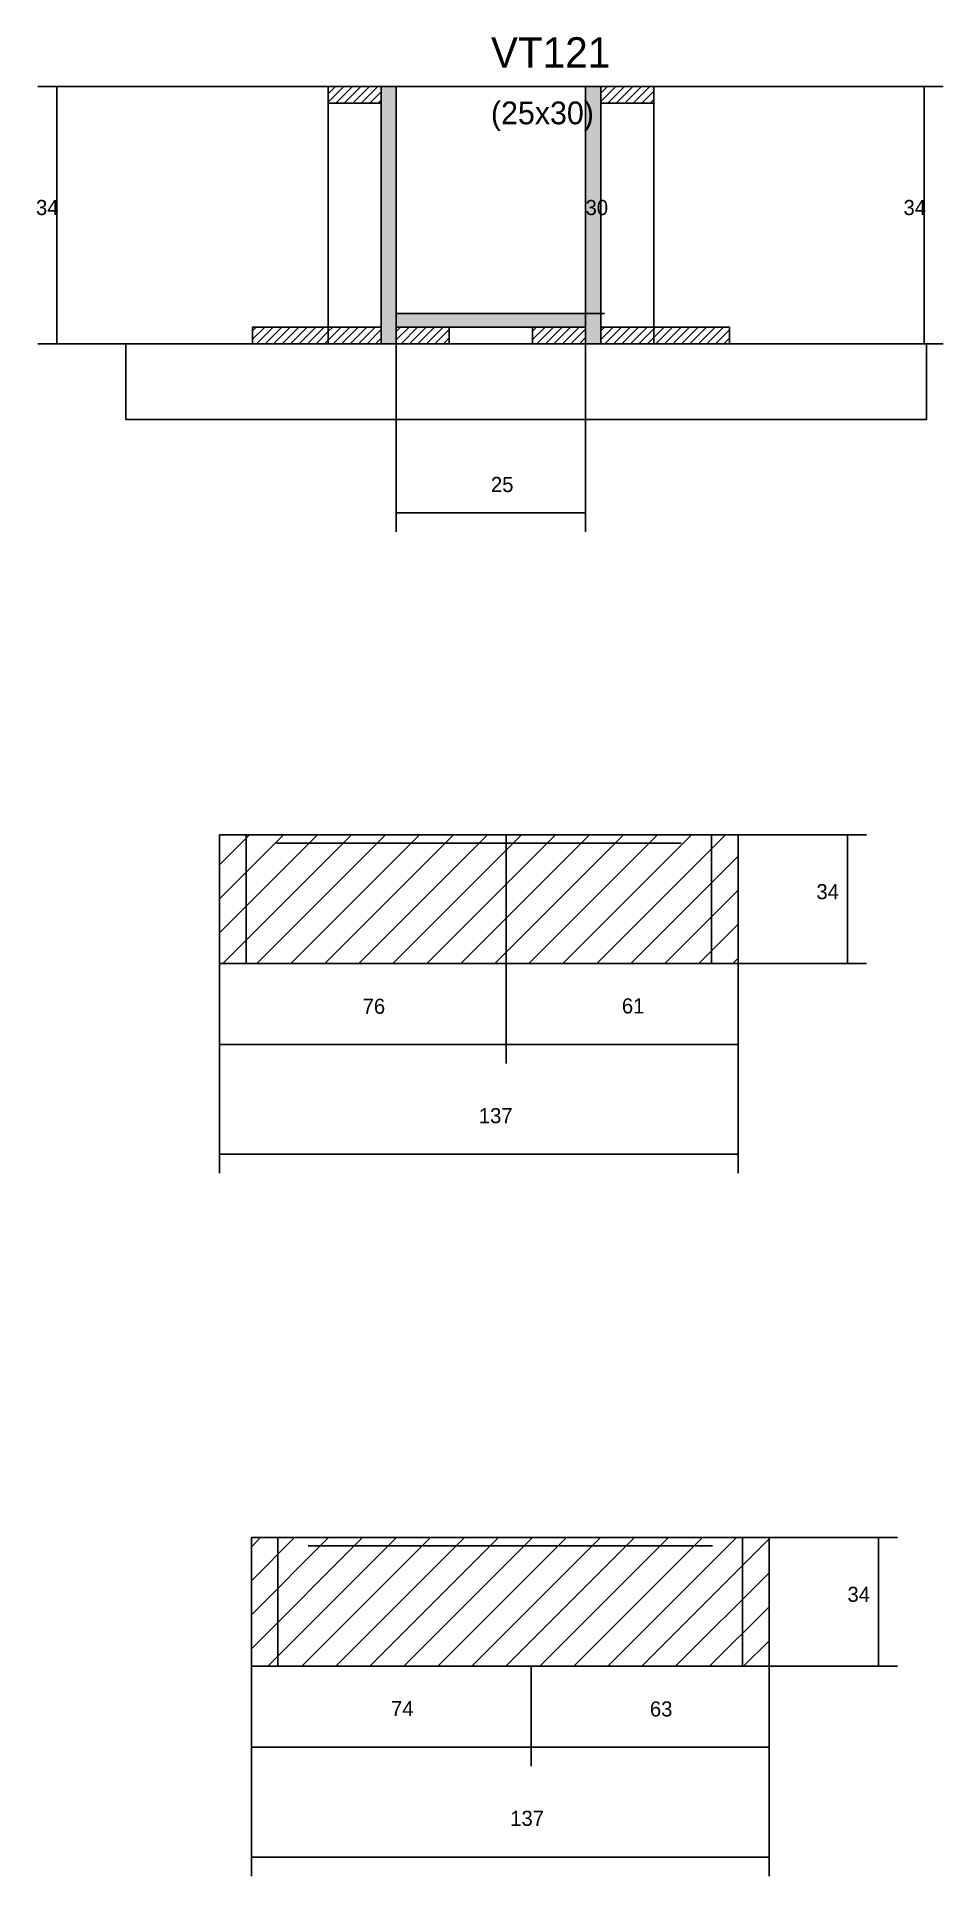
# Model space of a CAD drawing. Header units: metres. Extents: x 139187 to 139744, y 26213 to 27442.
# Drawn here: x 139365.6 to 139605.1, y 26956.3 to 27442.4 of the extents above.
import ezdxf

# ---------------------------------------------------------------- set-up
doc = ezdxf.new("R2010")
doc.units = ezdxf.units.M
for name, color, linetype in [('CONCRETO', 251, 'Continuous'), ('COTA', 241, 'Continuous'), ('Cota Seção (2x)', 4, 'Continuous'), ('Hachura', 253, 'Continuous'), ('Madeira', 126, 'Continuous'), ('Painéis', 200, 'Continuous'), ('SARR_2.2x7', 40, 'Continuous'), ('Texto Seção', 7, 'Continuous')]:
    doc.layers.add(name, color=color, linetype=linetype)

msp = doc.modelspace()

# ---------------------------------------------------------------- hatches: boundary and pattern name
at = {"layer": 'Hachura'}
h = msp.add_hatch(dxfattribs=at)
h.set_pattern_fill('ANSI31', scale=0.5)
h.paths.add_polyline_path([(139456.6, 27424.9), (139456.6, 27429.3), (139456.6, 27429.3), (139442.6, 27429.3), (139442.6, 27429.3), (139442.6, 27424.9), (139442.6, 27424.9), (139456.6, 27424.9)])
h = msp.add_hatch(color=8, dxfattribs=at)
h.dxf.hatch_style = 1
h.paths.add_polyline_path([(139456.6, 27429.3), (139460.6, 27429.3), (139460.6, 27429.3), (139460.6, 27361.3), (139460.6, 27361.3), (139456.6, 27361.3), (139456.6, 27361.3), (139456.6, 27429.3)])
h = msp.add_hatch(color=8, dxfattribs=at)
h.dxf.hatch_style = 1
h.paths.add_polyline_path([(139514.6, 27429.3), (139510.6, 27429.3), (139510.6, 27429.3), (139510.6, 27361.3), (139510.6, 27361.3), (139514.6, 27361.3), (139514.6, 27361.3), (139514.6, 27429.3)])
h = msp.add_hatch(dxfattribs=at)
h.set_pattern_fill('ANSI31', scale=0.5)
h.paths.add_polyline_path([(139514.6, 27424.9), (139514.6, 27429.3), (139514.6, 27429.3), (139528.6, 27429.3), (139528.6, 27429.3), (139528.6, 27424.9), (139528.6, 27424.9), (139514.6, 27424.9)])
h = msp.add_hatch(color=8, dxfattribs=at)
h.dxf.hatch_style = 1
h.paths.add_polyline_path([(139460.6, 27365.7), (139460.6, 27369.3), (139460.6, 27369.3), (139510.6, 27369.3), (139510.6, 27369.3), (139510.6, 27365.7), (139510.6, 27365.7), (139460.6, 27365.7)])
h = msp.add_hatch(dxfattribs=at)
h.set_pattern_fill('ANSI31', scale=0.5)
h.paths.add_polyline_path([(139422.6, 27361.3), (139422.6, 27365.7), (139422.6, 27365.7), (139442.6, 27365.7), (139442.6, 27365.7), (139442.6, 27361.3), (139442.6, 27361.3), (139422.6, 27361.3)])
h = msp.add_hatch(dxfattribs=at)
h.set_pattern_fill('ANSI31', scale=0.5)
h.paths.add_polyline_path([(139456.6, 27361.3), (139456.6, 27365.7), (139456.6, 27365.7), (139442.6, 27365.7), (139442.6, 27365.7), (139442.6, 27361.3), (139442.6, 27361.3), (139456.6, 27361.3)])
h = msp.add_hatch(dxfattribs=at)
h.set_pattern_fill('ANSI31', scale=0.5)
h.paths.add_polyline_path([(139460.6, 27361.3), (139460.6, 27365.7), (139460.6, 27365.7), (139474.6, 27365.7), (139474.6, 27365.7), (139474.6, 27361.3), (139474.6, 27361.3), (139460.6, 27361.3)])
h = msp.add_hatch(dxfattribs=at)
h.set_pattern_fill('ANSI31', scale=0.5)
h.paths.add_polyline_path([(139510.6, 27361.3), (139510.6, 27365.7), (139510.6, 27365.7), (139496.6, 27365.7), (139496.6, 27365.7), (139496.6, 27361.3), (139496.6, 27361.3), (139510.6, 27361.3)])
h = msp.add_hatch(dxfattribs=at)
h.set_pattern_fill('ANSI31', scale=0.5)
h.paths.add_polyline_path([(139514.6, 27361.3), (139514.6, 27365.7), (139514.6, 27365.7), (139528.6, 27365.7), (139528.6, 27365.7), (139528.6, 27361.3), (139528.6, 27361.3), (139514.6, 27361.3)])
h = msp.add_hatch(dxfattribs=at)
h.set_pattern_fill('ANSI31', scale=0.5)
h.paths.add_polyline_path([(139548.6, 27361.3), (139548.6, 27365.7), (139548.6, 27365.7), (139528.6, 27365.7), (139528.6, 27365.7), (139528.6, 27361.3), (139528.6, 27361.3), (139548.6, 27361.3)])
h = msp.add_hatch(dxfattribs=at)
h.set_pattern_fill('ANSI31', scale=2)
h.paths.add_polyline_path([(139413.9, 27231.5), (139413.9, 27197.5), (139489.6, 27197.5), (139489.6, 27231.5)])
h = msp.add_hatch(dxfattribs=at)
h.set_pattern_fill('ANSI31', scale=2)
h.paths.add_polyline_path([(139489.6, 27231.5), (139489.6, 27197.5), (139550.9, 27197.5), (139550.9, 27231.5)])
h = msp.add_hatch(dxfattribs=at)
h.set_pattern_fill('ANSI31', scale=2)
h.paths.add_polyline_path([(139422.3, 27045.8), (139422.3, 27011.8), (139496.2, 27011.8), (139496.2, 27045.8)])
h = msp.add_hatch(dxfattribs=at)
h.set_pattern_fill('ANSI31', scale=2)
h.paths.add_polyline_path([(139496.2, 27045.8), (139496.2, 27011.8), (139559.1, 27011.8), (139559.1, 27045.8)])

# ---------------------------------------------------------------- linework, layer by layer
at = {"layer": 'CONCRETO'}
for points in [[(139460.6, 27429.3), (139460.6, 27429.3), (139460.6, 27429.3), (139460.6, 27429.3), (139510.6, 27429.3), (139510.6, 27429.3), (139510.6, 27429.3), (139510.6, 27369.3), (139460.6, 27369.3), (139460.6, 27429.3)], [(139460.6, 27369.3), (139510.6, 27369.3), (139510.6, 27429.3), (139460.6, 27429.3)]]:
    msp.add_lwpolyline(points, close=True, dxfattribs=at)
at = {"layer": 'COTA'}
for p, q in [((139460.6, 27429.3), (139365.9, 27429.3)), ((139370.9, 27361.3), (139370.9, 27429.3)), ((139528.6, 27429.3), (139605.1, 27429.3)), ((139600.1, 27361.3), (139600.1, 27429.3)), ((139460.6, 27365.7), (139460.6, 27311.6)), ((139510.6, 27365.7), (139510.6, 27311.6)), ((139422.6, 27361.3), (139365.9, 27361.3)), ((139548.6, 27361.3), (139605.1, 27361.3)), ((139460.6, 27316.6), (139510.6, 27316.6)), ((139550.9, 27231.5), (139584.8, 27231.5)), ((139579.8, 27197.5), (139579.8, 27231.5)), ((139413.9, 27197.5), (139413.9, 27142.1)), ((139413.9, 27197.5), (139413.9, 27171.1)), ((139489.6, 27197.5), (139489.6, 27171.1)), ((139489.6, 27197.5), (139489.6, 27171.1)), ((139550.9, 27197.5), (139584.8, 27197.5)), ((139550.9, 27197.5), (139550.9, 27142.1)), ((139550.9, 27197.5), (139550.9, 27171.1)), ((139413.9, 27176.1), (139489.6, 27176.1)), ((139489.6, 27176.1), (139550.9, 27176.1)), ((139413.9, 27147.1), (139550.9, 27147.1)), ((139559.1, 27045.8), (139593, 27045.8)), ((139588, 27011.8), (139588, 27045.8)), ((139422.3, 27011.8), (139422.3, 26956.3)), ((139422.3, 27011.8), (139422.3, 26985.4)), ((139496.2, 27011.8), (139496.2, 26985.4)), ((139496.2, 27011.8), (139496.2, 26985.4)), ((139559.1, 27011.8), (139593, 27011.8)), ((139559.1, 27011.8), (139559.1, 26956.3)), ((139559.1, 27011.8), (139559.1, 26985.4)), ((139422.3, 26990.4), (139496.2, 26990.4)), ((139496.2, 26990.4), (139559.1, 26990.4)), ((139422.3, 26961.3), (139559.1, 26961.3))]:
    msp.add_line(p, q, dxfattribs=at)
at = {"layer": 'Cota Seção (2x)'}
for p, q in [((139510.6, 27369.3), (139510.6, 27429.3)), ((139510.6, 27429.3), (139515.6, 27429.3)), ((139510.6, 27369.3), (139515.6, 27369.3))]:
    msp.add_line(p, q, dxfattribs=at)
at = {"layer": 'Madeira'}
for points in [[(139456.6, 27424.9), (139456.6, 27429.3), (139442.6, 27429.3), (139442.6, 27424.9)], [(139456.6, 27429.3), (139442.6, 27429.3), (139442.6, 27361.3), (139456.6, 27361.3)], [(139514.6, 27424.9), (139514.6, 27429.3), (139528.6, 27429.3), (139528.6, 27424.9)], [(139514.6, 27429.3), (139528.6, 27429.3), (139528.6, 27361.3), (139514.6, 27361.3)], [(139422.6, 27361.3), (139422.6, 27365.7), (139442.6, 27365.7), (139442.6, 27361.3)], [(139456.6, 27361.3), (139456.6, 27365.7), (139442.6, 27365.7), (139442.6, 27361.3)], [(139460.6, 27361.3), (139460.6, 27365.7), (139474.6, 27365.7), (139474.6, 27361.3)], [(139510.6, 27361.3), (139510.6, 27365.7), (139496.6, 27365.7), (139496.6, 27361.3)], [(139514.6, 27361.3), (139514.6, 27365.7), (139528.6, 27365.7), (139528.6, 27361.3)], [(139548.6, 27361.3), (139548.6, 27365.7), (139528.6, 27365.7), (139528.6, 27361.3)], [(139389.1, 27341.3), (139600.7, 27341.3), (139600.7, 27361.3), (139389.1, 27361.3)]]:
    msp.add_lwpolyline(points, close=True, dxfattribs=at)
at = {"layer": 'Painéis'}
for p, q in [((139460.6, 27361.3), (139460.6, 27429.3)), ((139510.6, 27361.3), (139510.6, 27429.3)), ((139460.6, 27369.3), (139510.6, 27369.3)), ((139460.6, 27365.7), (139460.6, 27369.3)), ((139510.6, 27365.7), (139510.6, 27369.3)), ((139413.9, 27231.5), (139550.9, 27231.5)), ((139489.6, 27197.5), (139489.6, 27231.5)), ((139550.9, 27197.5), (139550.9, 27231.5)), ((139413.9, 27197.5), (139550.9, 27197.5))]:
    msp.add_line(p, q, dxfattribs=at)
for points in [[(139456.6, 27429.3), (139460.6, 27429.3), (139460.6, 27361.3), (139456.6, 27361.3)], [(139514.6, 27429.3), (139510.6, 27429.3), (139510.6, 27361.3), (139514.6, 27361.3)], [(139460.6, 27365.7), (139460.6, 27369.3), (139510.6, 27369.3), (139510.6, 27365.7)], [(139413.9, 27197.5), (139550.9, 27197.5), (139550.9, 27231.5), (139413.9, 27231.5)], [(139422.3, 27011.8), (139559.1, 27011.8), (139559.1, 27045.8), (139422.3, 27045.8)]]:
    msp.add_lwpolyline(points, close=True, dxfattribs=at)
at = {"layer": 'SARR_2.2x7'}
for p, q in [((139420.9, 27197.5), (139420.9, 27231.5)), ((139428.9, 27229.3), (139489.6, 27229.3)), ((139489.6, 27229.3), (139535.9, 27229.3)), ((139543.9, 27197.5), (139543.9, 27231.5)), ((139429.3, 27011.8), (139429.3, 27045.8)), ((139437.3, 27043.6), (139496.2, 27043.6)), ((139496.2, 27043.6), (139544.1, 27043.6)), ((139552.1, 27011.8), (139552.1, 27045.8))]:
    msp.add_line(p, q, dxfattribs=at)

# ---------------------------------------------------------------- texts
at = {"layer": 'COTA'}
for s, p in [('34', (139365.4, 27395.3)), ('34', (139594.6, 27395.3)), ('25', (139485.6, 27322.1)), ('34', (139571.6, 27214.5)), ('76', (139451.7, 27184.2)), ('61', (139520.2, 27184.3)), ('137', (139482.4, 27155.3)), ('34', (139579.8, 27028.8)), ('74', (139459.2, 26998.6)), ('63', (139527.6, 26998.5)), ('137', (139490.7, 26969.6))]:
    msp.add_text(s, height=4, dxfattribs=at).set_placement(p)
at = {"layer": 'Cota Seção (2x)'}
msp.add_text('30', height=4, dxfattribs=at).set_placement((139510.6, 27395.3))
at = {"layer": 'Texto Seção'}
for s, height, p in [('VT121', 8, (139485.6, 27434.3)), ('(25x30)', 6, (139485.6, 27419.3))]:
    msp.add_text(s, height=height, dxfattribs=at).set_placement(p)

doc.saveas('drawing.dxf')
